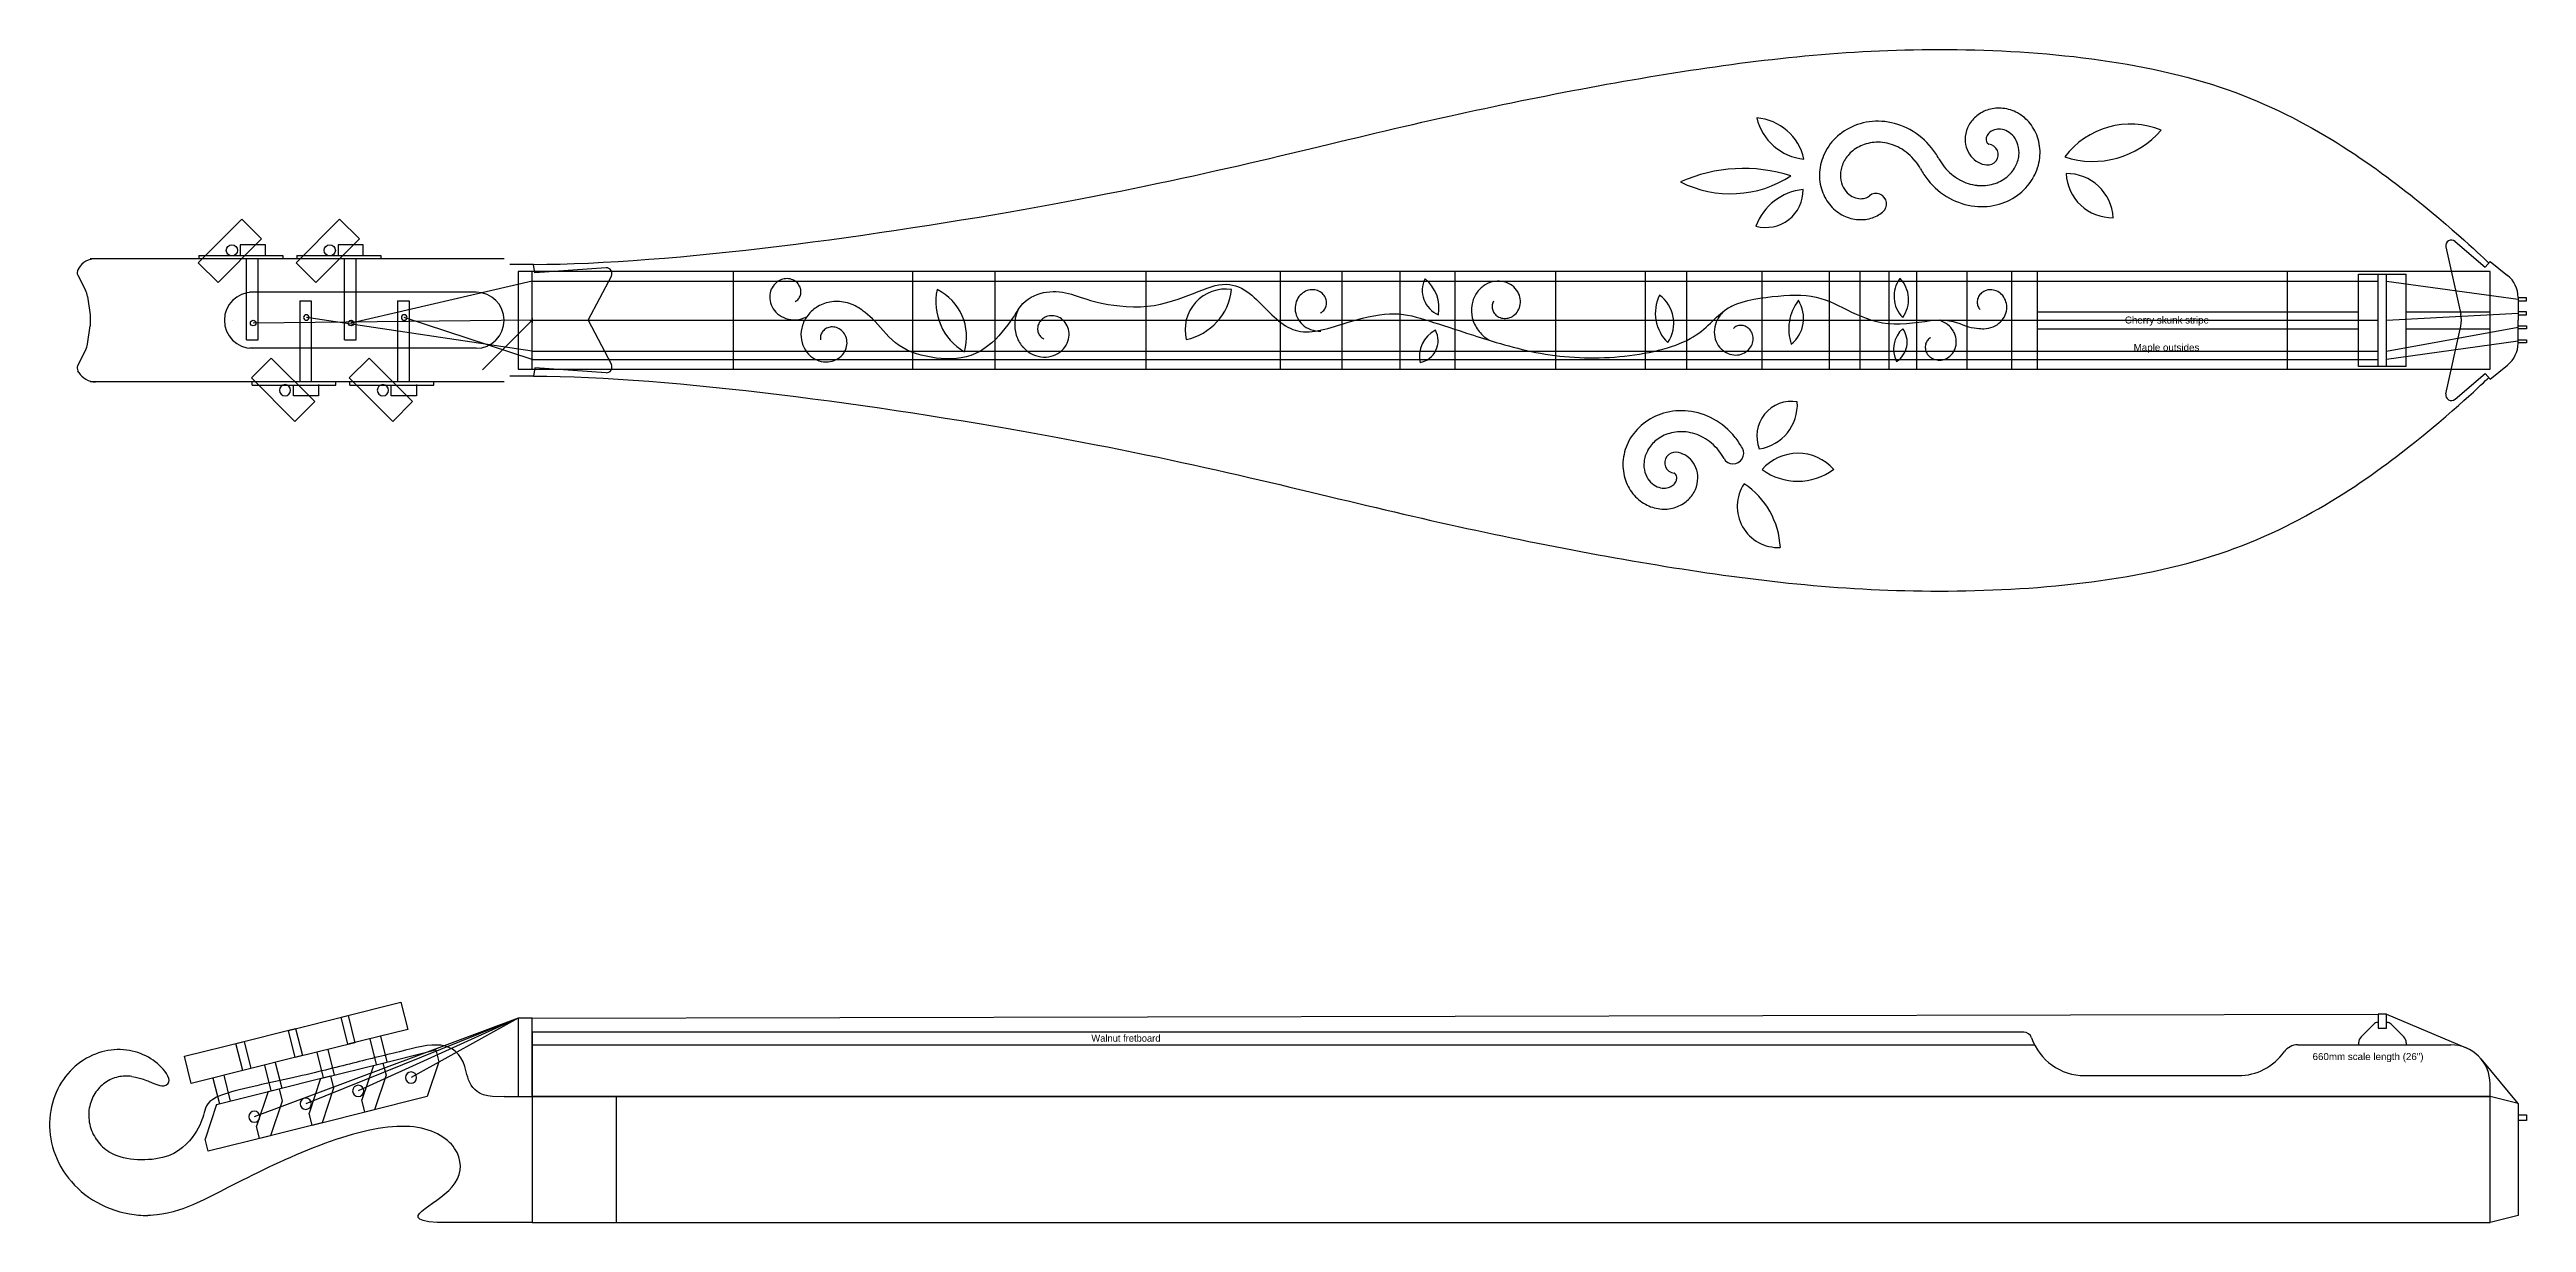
# Model space of a CAD drawing. Header units: millimetres. Extents: x -173 to 713, y -322 to 97.
import ezdxf

# ---------------------------------------------------------------- set-up
doc = ezdxf.new("R2010")
doc.units = ezdxf.units.MM
doc.layers.get('0').update_dxf_attribs({"linetype": 'CONTINUOUS', "lineweight": 25, "true_color": 0x000000})
for name, color, linetype, lineweight, true_color in [('fretboard_inlay', 4, 'CONTINUOUS', 25, 0x00ffff), ('sound_hole', 1, 'CONTINUOUS', 25, 0xff0000), ('strings', 5, 'CONTINUOUS', 25, 0x0000ff)]:
    doc.layers.add(name, color=color, linetype=linetype, lineweight=lineweight, true_color=true_color)
doc.styles.add('textstyle0', font='')
doc.styles.add('textstyle1', font='')
doc.styles.add('textstyle2', font='')
doc.styles.add('textstyle3', font='')
doc.styles.get('textstyle0').set_extended_font_data('textstyle0')
doc.styles.get('textstyle1').set_extended_font_data('Liberation Sans')
doc.styles.get('textstyle2').set_extended_font_data('Liberation Sans')
doc.styles.get('textstyle3').set_extended_font_data('Liberation Sans')

# ---------------------------------------------------------------- blocks, each defined once
blk = doc.blocks.new('tuner_side')
for p, q in [((4, 8), (-19, 8)), ((-19, 8), (-19, 3.5)), ((-12, -7.5), (-19, 3.5)), ((11, -3), (4, 8)), ((-12, -7.5), (11, -7.5)), ((-11, -17), (-11, -7.5)), ((-7, -17), (-7, -7.5)), ((11, -7.5), (11, -3)), ((3, -17), (-19, -17)), ((-19, -17), (-19, -27)), ((3, -27), (3, -17)), ((-19, -27), (3, -27))]:
    blk.add_line(p, q)
blk.add_circle((0, 0), 2)
blk = doc.blocks.new('tuner_top')
for p, q in [((3.54, 11.15), (-12.01, -4.41)), ((10.61, 4.08), (3.54, 11.15)), ((-4.94, -11.48), (10.61, 4.08)), ((12, 2), (3, 2)), ((3, 2), (3, -1.86)), ((12, -2), (12, 2)), ((-12.01, -4.41), (-4.94, -11.48)), ((-11.78, -1.86), (18.22, -1.86)), ((-11.78, -1.86), (-11.78, -3)), ((18.22, -3), (-11.78, -3)), ((5.27, -32), (5.27, -3)), ((9.41, -32), (9.41, -3)), ((18.22, -1.86), (18.22, -3)), ((5.27, -32), (9.41, -32))]:
    blk.add_line(p, q)
for centre, radius in [((0, 0), 2), ((7.62, -26), 1)]:
    blk.add_circle(centre, radius)

msp = doc.modelspace()

# ---------------------------------------------------------------- linework, layer by layer
for p, q in [((687.48, 28.21), (698.27, 18.98)), ((-162.04, 18.61), (-162.36, 18.09)), ((-10, 22), (-158, 22)), ((0.5, 20), (-8, 20)), ((1, 17), (0.5, 20)), ((26.42, 18.75), (1, 17)), ((684.22, 26.26), (689.53, 2.15)), ((700, 21), (698.27, 18.98)), ((700, 21), (706.25, 16)), ((-162.42, 16.14), (-159.64, 10.74)), ((-20, 10), (-101, 10)), ((0, 17.5), (-5, 17.5)), ((-5, 17.5), (-5, -17.5)), ((700, 17.5), (0, 17.5)), ((0, -17.5), (0, 17.5)), ((20, 0), (28.33, 15.83)), ((72.01, -17.5), (72.01, 17.5)), ((136.16, -17.5), (136.16, 17.5)), ((165.56, -17.5), (165.56, 17.5)), ((219.5, -17.5), (219.5, 17.5)), ((267.56, -17.5), (267.56, 17.5)), ((289.56, -17.5), (289.56, 17.5)), ((310.38, -17.5), (310.38, 17.5)), ((330, -17.5), (330, 17.5)), ((366, -17.5), (366, 17.5)), ((398.08, -17.5), (398.08, 17.5)), ((412.78, -17.5), (412.78, 17.5)), ((439.75, -17.5), (439.75, 17.5)), ((463.78, -17.5), (463.78, 17.5)), ((474.79, -17.5), (474.79, 17.5)), ((485.19, -17.5), (485.19, 17.5)), ((495, -17.5), (495, 17.5)), ((513, -17.5), (513, 17.5)), ((529.04, -17.5), (529.04, 17.5)), ((538.22, -17.5), (538.22, 17.5)), ((627.51, -17.5), (627.51, 17.5)), ((653, -16.5), (653, 16.5)), ((653, 16.5), (670, 16.5)), ((660, -16.5), (660, 16.5)), ((663, -16.5), (663, 16.5)), ((670, -16.5), (670, 16.5)), ((700, -17.5), (700, 17.5)), ((-158.93, 8.52), (-158, 2)), ((-158, 2), (-158, -2)), ((-107, 0), (-107, 0)), ((-107, 0), (-107, 0)), ((-14, 0), (-14, 0)), ((538.22, 3), (653, 3)), ((670, 3), (700, 3)), ((710, 8.19), (710, 0)), ((713, 8), (710, 8)), ((710, 7), (713, 7)), ((713, 3), (710, 3)), ((710, 2), (713, 2)), ((710, -8.19), (710, 0)), ((713, 7), (713, 8)), ((713, 2), (713, 3)), ((-158.93, -8.52), (-158, -2)), ((-14, 0), (-14, 0)), ((20, 0), (28.33, -15.83)), ((538.22, -3), (653, -3)), ((670, -3), (700, -3)), ((684.22, -26.26), (689.53, -2.15)), ((710, -2), (713, -2)), ((713, -3), (710, -3)), ((710, -7), (713, -7)), ((713, -8), (710, -8)), ((713, -2), (713, -3)), ((713, -7), (713, -8)), ((-162.42, -16.14), (-159.64, -10.74)), ((-20, -10), (-101, -10)), ((-5, -17.5), (0, -17.5)), ((0, -17.5), (700, -17.5)), ((1, -17), (0.5, -20)), ((26.42, -18.75), (1, -17)), ((670, -16.5), (653, -16.5)), ((700, -21), (706.25, -16)), ((-162.04, -18.61), (-162.36, -18.09)), ((-10, -22), (-158, -22)), ((0.5, -20), (-8, -20)), ((687.48, -28.21), (698.27, -18.98)), ((700, -21), (698.27, -18.98)), ((0, -249.5), (-5, -249.5)), ((-5, -249.5), (-5, -277.5)), ((0, -277.5), (0, -249.5)), ((0, -254.5), (0, -277.5)), ((533.26, -254.5), (0, -254.5)), ((658.41, -251.59), (653.88, -256.12)), ((660, -251), (659.83, -251)), ((660, -248), (660, -253)), ((663, -248), (660, -248)), ((660, -253), (663, -253)), ((661, -253), (663, -253)), ((663, -253), (663, -248)), ((663, -251), (663.17, -251)), ((664.59, -251.59), (669.12, -256.12)), ((0, -259), (537.14, -259)), ((631.24, -259), (686, -259)), ((653, -258.24), (653, -259)), ((670, -258.24), (670, -259)), ((555, -270), (610, -270)), ((700, -277.5), (700, -273)), ((-10, -277.5), (0, -277.5)), ((-5, -277.5), (0, -277.5)), ((700, -277.5), (0, -277.5)), ((0, -277.5), (0, -322.5)), ((0, -277.5), (700, -277.5)), ((30, -277.5), (30, -322.5)), ((700, -322.5), (700, -277.5)), ((710, -280), (700, -277.5)), ((710, -280), (710, -320)), ((710, -284), (713, -284)), ((713, -286), (710, -286)), ((713, -284), (713, -286)), ((0, -322.5), (-34, -322.5)), ((0, -322.5), (700, -322.5)), ((710, -320), (700, -322.5))]:
    msp.add_line(p, q)
for centre, radius, start, end in [((686.18, 26.69), 2, 49.46041, 192.40792), ((-160.65, 17.06), 2, 148.90966, 207.29957), ((-156.05, 15), 7, 90, 148.90966), ((26.56, 16.76), 2, 332.24146, 93.94519), ((-165.86, 7.53), 7, 8.10234, 27.29957), ((-100, 0), 10, 90, 180), ((-20, 0), 10, 0, 90), ((700, 8.19), 10, 0, 51.34019), ((-100, 0), 10, 180, 270), ((-20, 0), 10, 270, 360), ((679.76, 0), 10, 347.59208, 12.40792), ((-165.86, -7.53), 7, 332.70043, 351.89766), ((700, -8.19), 10, 308.65981, 360), ((-160.65, -17.06), 2, 152.70043, 211.09034), ((26.56, -16.76), 2, 266.05481, 27.75854), ((-156.05, -15), 7, 211.09034, 270), ((686.18, -26.69), 2, 167.59208, 310.53959), ((533.26, -257.5), 3, 19.03144, 90), ((555, -250), 20, 199.03144, 270), ((656, -258.24), 3, 135, 180), ((659.83, -253), 2, 90, 135), ((663.17, -253), 2, 45, 90), ((667, -258.24), 3, 0, 45), ((-146.35, -286.22), 25.89, 125.30229, 147.71995), ((-147.37, -284.85), 24.19, 102.80444, 125.21565), ((-147.75, -283.3), 22.59, 80.30388, 102.71594), ((-147.53, -281.82), 21.09, 57.80335, 80.21856), ((-146.82, -280.63), 19.7, 35.30331, 57.71744), ((610, -250), 20, 270, 324.76558), ((631.24, -265), 6, 90, 144.76558), ((686, -273), 14, 0, 90), ((-144.78, -287.17), 27.73, 147.8049, 170.21555), ((-144.75, -283.72), 13.68, 125.30398, 147.71876), ((-145.1, -283.26), 13.11, 102.80184, 125.21796), ((-145.22, -282.74), 12.57, 80.30192, 102.72145), ((-142.84, -287.46), 29.68, 170.30313, 192.71876), ((-143.58, -284.13), 14.95, 170.30414, 192.71643), ((-144.23, -284.04), 14.29, 147.80118, 170.21828), ((-142.89, -283.96), 15.66, 192.80746, 215.2091), ((-140.8, -286.95), 31.79, 192.80459, 215.21416), ((-142.29, -283.52), 16.4, 215.29968, 237.72602), ((-139, -285.61), 34.03, 215.30294, 237.71929), ((-137.76, -283.55), 36.43, 237.80295, 260.21705), ((-137.38, -281), 39.01, 260.30403, 270)]:
    msp.add_arc(centre, radius, start, end)
for points in [[(0.5, 20), (50, 20), (200, 41), (310, 70), (409.84, 90.12), (499.84, 100.12), (609.84, 90.12), (679.84, 40.12), (699.38, 20.58), (699.38, 20.58)], [(0.5, -20), (50, -20), (200, -41), (310, -70), (409.84, -90.12), (499.84, -100.12), (609.84, -90.12), (679.84, -40.12), (699.38, -20.58), (699.38, -20.58)], [(-10, -277.5), (-22.65, -278.39), (-22.54, -264.53), (-31.5, -257.28), (-46.95, -261.43), (-64.98, -265.7), (-84.92, -270.92), (-116, -277), (-117.04, -283.04), (-119.37, -290.34), (-129.53, -301.49), (-146.93, -300.2), (-151.05, -297.38)], [(-143.11, -270.35), (-139.48, -271.07), (-136.75, -272.15), (-133.72, -273.49), (-131, -274), (-129, -272), (-130.74, -269.24)], [(-34, -322.5), (-43, -322), (-40, -318), (-25.07, -309.17), (-24.91, -295.35), (-41.5, -285.52), (-71.45, -291.97), (-105.7, -308.09), (-127, -320), (-137.38, -320.01), (-137.38, -320.01)]]:
    msp.add_open_spline(points, degree=3)
at = {"layer": 'fretboard_inlay'}
for centre, radius, start, end in [((92.12, 8.26), 7.18, 162.17171, 184.57889), ((91.66, 8.39), 6.71, 139.66775, 162.08195), ((91.32, 8.67), 6.26, 117.1617, 139.58103), ((91.12, 9.03), 5.85, 94.67054, 117.06975), ((91.08, 9.42), 5.47, 72.17467, 94.5678), ((91.19, 9.78), 5.09, 49.65253, 72.11151), ((91.4, 10.03), 4.77, 27.16645, 49.58084), ((92.23, 10.13), 3.88, 319.65626, 342.09963), ((91.67, 10.18), 4.45, 4.66695, 27.07441), ((91.96, 10.21), 4.16, 342.17683, 4.56487), ((164.99, 6.59), 20.67, 167.66303, 239.76755), ((136.39, -5.98), 18.95, 343.79807, 63.63251), ((247.92, -3.34), 14.49, 81.42453, 194.31275), ((229.4, 13.41), 20.82, 282.42178, 353.31549), ((279.51, 4.43), 6.71, 137.44379, 159.85799), ((279.18, 4.72), 6.26, 114.93774, 137.35707), ((278.99, 5.09), 5.85, 92.44658, 114.84579), ((278.97, 5.47), 5.47, 69.95071, 92.34384), ((279.09, 5.83), 5.09, 47.42857, 69.88755), ((279.31, 6.07), 4.77, 24.9425, 47.35689), ((327.67, 10.67), 9.42, 153.56514, 247.04985), ((310.97, 4.43), 13.26, 349.42241, 51.53765), ((346.62, 3.71), 10.81, 148.93728, 171.35682), ((346.01, 4.06), 10.1, 126.44076, 148.84838), ((345.6, 4.6), 9.43, 103.93861, 126.35667), ((345.43, 5.19), 8.81, 81.43933, 103.8465), ((345.51, 5.77), 8.23, 58.93725, 81.3566), ((345.78, 6.25), 7.68, 36.43352, 58.85856), ((346.18, 6.55), 7.18, 13.94384, 36.35103), ((416.44, 2.61), 14.88, 154.55251, 225.46345), ((395.86, -1.02), 12.31, 325.47379, 54.54217), ((497.67, 8.58), 10.78, 143.48432, 224.68691), ((481.33, 7.42), 10.78, 323.48432, 44.68691), ((521.04, 6.37), 4.45, 135.14955, 157.55701), ((521.26, 6.14), 4.77, 112.64311, 135.0575), ((521.38, 5.84), 5.09, 90.11245, 112.57143), ((521.37, 5.46), 5.47, 67.65616, 90.04929), ((521.21, 5.11), 5.85, 45.15421, 67.55342), ((520.92, 4.83), 6.26, 22.64293, 45.06226), ((92.62, 8.31), 7.68, 184.66138, 207.08642), ((93.1, 8.57), 8.23, 207.16511, 229.58446), ((93.47, 9.02), 8.81, 229.66719, 252.07436), ((93.64, 9.62), 9.43, 252.16648, 274.58453), ((92.43, 9.97), 3.63, 297.17379, 319.55909), ((93.57, 10.28), 10.1, 274.66862, 297.07624), ((107.68, -5.33), 11.58, 145.14277, 167.55889), ((108.34, -5.82), 12.4, 122.64197, 145.05675), ((108.79, -6.56), 13.27, 100.14245, 122.55955), ((108.94, -7.49), 14.22, 77.6443, 100.05659), ((108.7, -8.48), 15.23, 55.15163, 77.55327), ((185.79, -1.69), 13.27, 155.14245, 177.55955), ((185.44, -3.22), 4.77, 132.64311, 155.0575), ((185.66, -3.46), 5.09, 110.11245, 132.57143), ((185.78, -3.82), 5.47, 87.65616, 110.04929), ((185.76, -4.2), 5.85, 65.15421, 87.55342), ((185.58, -4.57), 6.26, 42.64293, 65.06226), ((279.96, 4.27), 7.18, 159.94775, 182.35493), ((280.46, 4.31), 7.68, 182.43742, 204.86246), ((280.95, 4.55), 8.23, 204.94115, 227.36051), ((280.33, 5.97), 3.63, 294.94983, 317.33513), ((280.15, 6.14), 3.88, 317.4323, 339.87567), ((279.59, 6.21), 4.45, 2.44299, 24.85045), ((279.88, 6.23), 4.16, 339.95287, 2.34092), ((347.38, 3.61), 11.58, 171.43721, 193.85333), ((348.17, 3.83), 12.4, 193.93935, 216.35412), ((347.06, 4.9), 3.88, 171.42839, 193.87177), ((346.82, 4.93), 3.63, 148.94593, 171.33122), ((347.34, 4.98), 4.16, 193.94896, 216.33701), ((347.57, 5.16), 4.45, 216.43908, 238.84655), ((347.72, 5.43), 4.77, 238.93859, 261.35298), ((347.77, 5.75), 5.09, 261.42466, 283.88365), ((347.67, 6.11), 5.47, 283.9468, 306.33993), ((347.43, 6.42), 5.85, 306.44268, 328.84188), ((347.08, 6.62), 6.26, 328.93384, 351.35317), ((346.64, 6.68), 6.71, 351.43989, 13.85409), ((432.67, -4.47), 10.1, 135.14772, 157.55534), ((433.16, -4.98), 10.81, 112.63928, 135.05881), ((466.21, -3.09), 16.95, 142.83416, 198.91363), ((442.59, 0.71), 11.99, 309.22792, 32.51987), ((500.67, -8.5), 8.81, 52.25394, 74.66111), ((520.77, 6.48), 4.16, 157.65908, 180.04713), ((520.49, 6.49), 3.88, 180.12433, 202.5677), ((520.26, 6.4), 3.63, 202.66487, 225.05017), ((519.57, 4.88), 7.68, 315.13754, 337.56258), ((520.03, 4.67), 7.18, 337.64507, 0.05225), ((520.51, 4.66), 6.71, 0.14201, 22.55621), ((106.93, -5.15), 10.81, 167.63928, 190.05881), ((106.23, -5.26), 10.1, 190.14772, 212.55534), ((106.68, -6.36), 3.63, 167.66487, 190.05017), ((106.92, -6.42), 3.88, 145.12433, 167.5677), ((107.15, -6.59), 4.16, 122.65908, 145.04713), ((107.3, -6.84), 4.45, 100.14955, 122.55701), ((107.34, -7.15), 4.77, 77.64311, 100.0575), ((107.27, -7.47), 5.09, 55.11245, 77.57143), ((107.05, -7.77), 5.47, 32.65616, 55.04929), ((106.72, -7.97), 5.85, 10.15421, 32.55342), ((106.32, -8.03), 6.26, 347.64293, 10.06226), ((184.92, -1.64), 12.4, 177.64197, 200.05675), ((184.14, -1.9), 11.58, 200.14277, 222.55889), ((185.16, -3.08), 4.45, 155.14955, 177.55701), ((184.87, -3.06), 4.16, 177.65908, 200.04713), ((184.6, -3.15), 3.88, 200.12433, 222.5677), ((184.42, -3.31), 3.63, 222.66487, 245.05017), ((183.8, -4.74), 8.23, 312.63949, 335.05885), ((185.24, -4.86), 6.71, 20.14201, 42.55621), ((184.29, -4.98), 7.68, 335.13754, 357.56258), ((184.79, -5.01), 7.18, 357.64507, 20.05225), ((281.34, 4.99), 8.81, 227.44323, 249.8504), ((281.54, 5.57), 9.43, 249.94252, 272.36057), ((327.58, -12.85), 10.37, 116.67964, 192.98649), ((316.05, -7.36), 7.85, 280.33051, 28.7602), ((348.87, 4.36), 13.27, 216.43655, 238.85365), ((432.06, -4.2), 9.43, 157.63943, 180.05748), ((431.44, -4.19), 8.81, 180.1496, 202.55677), ((430.89, -4.4), 8.23, 202.63949, 225.05885), ((432.02, -5.47), 3.63, 112.66487, 135.05017), ((432.11, -5.7), 3.88, 90.12433, 112.5677), ((432.11, -5.98), 4.16, 67.65908, 90.04713), ((431.99, -6.25), 4.45, 45.14955, 67.55701), ((430.73, -6.42), 5.85, 315.15421, 337.55342), ((431.76, -6.46), 4.77, 22.64311, 45.0575), ((431.08, -6.58), 5.47, 337.65616, 0.04929), ((431.46, -6.58), 5.09, 0.11245, 22.57143), ((496.37, -10.22), 9.63, 131.41316, 207.59673), ((483.56, -7.85), 8.06, 302.03225, 36.97765), ((502.23, -9.62), 4.16, 164.76358, 187.15163), ((501.95, -9.55), 3.88, 142.24301, 164.68638), ((501.75, -9.4), 3.63, 119.76055, 142.14584), ((501.02, -8.03), 8.23, 29.75186, 52.17122), ((501.49, -7.75), 7.68, 7.24814, 29.67317), ((501.98, -7.68), 7.18, 344.75846, 7.16565), ((518.98, 5.81), 8.81, 270.1496, 292.55677), ((519.19, 5.27), 8.23, 292.63949, 315.05885), ((105.66, -5.61), 9.43, 212.63943, 235.05748), ((105.29, -6.11), 8.81, 235.1496, 257.55677), ((105.15, -6.68), 8.23, 257.63949, 280.05885), ((105.24, -7.22), 7.68, 280.13754, 302.56258), ((105.5, -7.65), 7.18, 302.64507, 325.05225), ((105.88, -7.93), 6.71, 325.14201, 347.55621), ((183.57, -2.41), 10.81, 222.63928, 245.05881), ((183.26, -3.05), 10.1, 245.14772, 267.55534), ((183.21, -3.72), 9.43, 267.63943, 290.05748), ((183.41, -4.3), 8.81, 290.1496, 312.55677), ((430.5, -4.78), 7.68, 225.13754, 247.56258), ((430.3, -5.24), 7.18, 247.64507, 270.05225), ((430.29, -5.71), 6.71, 270.14201, 292.55621), ((430.45, -6.13), 6.26, 292.64293, 315.06226), ((502.51, -9.57), 4.45, 187.2537, 209.66117), ((502.78, -9.41), 4.77, 209.75321, 232.1676), ((502.98, -9.15), 5.09, 232.23928, 254.69826), ((503.07, -8.79), 5.47, 254.76142, 277.15455), ((503.01, -8.41), 5.85, 277.25729, 299.6565), ((502.8, -8.06), 6.26, 299.74845, 322.16778), ((502.44, -7.79), 6.71, 322.25451, 344.66871)]:
    msp.add_arc(centre, radius, start, end, dxfattribs=at)
for points in [[(173.75, 3.89), (178, 10), (192, 12), (200.76, 5.42), (214.95, 4.76)], [(214.95, 4.76), (229.01, 4.63), (248.05, 18.42), (261.71, 4.76), (273.37, -7.22), (293.2, 0.21), (309.09, 3.43), (320, 0), (334.8, -4.77), (359.97, -12.89), (388.71, -14.35), (417.53, -7.69), (425.38, 5.81), (443.62, 8.85), (459.91, 9.48), (471.03, 2.82), (486.27, -3.11), (505.52, 1.75), (513.43, -3.13), (519, -3), (519, -3)], [(173.75, 3.89), (173.75, 3.89), (169.89, -2.87), (159.11, -13.58), (144.43, -14.34), (130, -10), (122.79, 0.34), (117.4, 4.02), (117.4, 4.02)]]:
    msp.add_open_spline(points, degree=3, dxfattribs=at)
at = {"layer": 'sound_hole'}
for p, q in [((0, 0), (-17.7, -17.7)), ((-17.7, -17.7), (0, 0)), ((0, 0), (0, 0)), ((-17.7, -17.7), (-17.7, -17.7))]:
    msp.add_line(p, q, dxfattribs=at)
at = {"layer": 'sound_hole', "color": 254, "true_color": 0xd0d0d0}
for p, q in [((-0.78, 0), (0.92, 0)), ((-0.08, 0), (0.09, 0)), ((0, 0.71), (0, -0.85)), ((0, 0.07), (0, -0.08))]:
    msp.add_line(p, q, dxfattribs=at)
at = {"layer": 'sound_hole'}
for centre, radius, start, end in [((456.6, 76.87), 19.33, 193.55245, 264.33792), ((436.29, 53.55), 18.85, 12.50624, 85.38413), ((481.1, 48.44), 22.71, 83.67375, 106.08332), ((480.89, 46.86), 24.3, 61.16862, 83.58497), ((523.69, 64.18), 11.47, 128.67366, 151.08314), ((524.18, 63.54), 12.28, 106.17097, 128.58507), ((524.4, 62.7), 13.14, 83.67195, 106.08377), ((524.28, 61.78), 14.07, 61.17047, 83.5846), ((523.78, 60.92), 15.07, 38.66935, 61.08456), ((479.87, 51.01), 19.81, 128.67236, 151.08301), ((480.71, 49.9), 21.2, 106.16915, 128.58478), ((480.71, 49.9), 13.7, 106.16915, 128.58478), ((481.1, 48.44), 15.21, 83.67375, 106.08332), ((480.89, 46.86), 16.8, 61.16862, 83.58497), ((480.02, 45.37), 26.02, 38.67086, 61.08496), ((522.33, 64.65), 10, 173.66949, 196.08421), ((523.03, 64.56), 10.71, 151.16887, 173.58485), ((522.33, 64.65), 2.5, 173.66949, 196.08421), ((523.03, 64.56), 3.21, 151.16887, 173.58485), ((521.69, 64.48), 1.84, 196.17163, 218.58428), ((520.41, 59.24), 3.75, 263.41741, 83.65133), ((523.69, 64.18), 3.97, 128.67366, 151.08314), ((521.2, 64.11), 1.23, 218.67374, 241.08261), ((520.91, 63.61), 0.643, 241.16189, 263.58823), ((524.18, 63.54), 4.78, 106.17097, 128.58507), ((524.4, 62.7), 5.64, 83.67195, 106.08377), ((524.28, 61.78), 6.57, 61.17047, 83.5846), ((523.78, 60.92), 7.57, 38.66935, 61.08456), ((522.93, 60.27), 8.63, 16.17197, 38.58403), ((521.82, 59.97), 9.78, 353.67226, 16.08347), ((522.93, 60.27), 16.13, 16.17197, 38.58403), ((521.82, 59.97), 17.28, 353.67226, 16.08347), ((571.43, 40.75), 29.38, 67.99426, 143.11982), ((557.93, 89.24), 32.44, 252.04315, 319.07093), ((433.17, -1.23), 55.51, 72.28399, 114.0319), ((477.53, 51.83), 17.28, 173.67226, 196.08347), ((478.73, 51.67), 18.49, 151.16796, 173.58562), ((478.73, 51.67), 10.99, 151.16796, 173.58562), ((479.87, 51.01), 12.31, 128.67236, 151.08301), ((480.02, 45.37), 18.52, 38.67086, 61.08496), ((478.56, 44.25), 20.37, 28.88791, 38.58388), ((520.79, 67.55), 27.87, 208.88791, 218.58388), ((478.56, 44.25), 27.87, 28.88791, 38.58388), ((520.79, 67.55), 20.37, 208.88791, 218.58388), ((519.33, 66.43), 18.52, 218.67086, 241.08496), ((521.69, 64.48), 9.34, 196.17163, 218.58428), ((521.2, 64.11), 8.73, 218.67374, 241.08261), ((520.91, 63.61), 8.14, 241.16189, 263.58823), ((519.48, 60.8), 12.31, 308.67236, 331.08301), ((520.62, 60.14), 10.99, 331.16796, 353.58562), ((520.62, 60.14), 18.49, 331.16796, 353.58562), ((428.41, 84.99), 39.76, 243.32591, 302.98998), ((456.44, 26.68), 20.16, 95.77086, 159.72275), ((441.08, 46.53), 13.34, 254.58064, 0.91297), ((476.42, 51.53), 16.13, 196.17197, 218.58403), ((477.53, 51.83), 9.78, 173.67226, 196.08347), ((476.42, 51.53), 8.63, 196.17197, 218.58403), ((475.57, 50.89), 7.57, 218.66935, 241.08456), ((475.17, 48.27), 4.78, 286.17097, 308.58507), ((480.49, 41.6), 3.75, 308.49937, 128.63066), ((519.33, 66.43), 26.02, 218.67086, 241.08496), ((518.46, 64.94), 16.8, 241.16862, 263.58497), ((518.25, 63.36), 15.21, 263.67375, 286.08332), ((518.64, 61.91), 13.7, 286.16915, 308.58478), ((518.64, 61.91), 21.2, 286.16915, 308.58478), ((519.48, 60.8), 19.81, 308.67236, 331.08301), ((548.61, 35.77), 16.69, 3.05255, 90.76575), ((564.98, 53.27), 16.61, 182.80052, 271.01778), ((475.57, 50.89), 15.07, 218.66935, 241.08456), ((475.07, 50.03), 14.07, 241.17047, 263.5846), ((475.07, 50.03), 6.57, 241.17047, 263.5846), ((474.95, 49.11), 13.14, 263.67195, 286.08377), ((474.95, 49.11), 5.64, 263.67195, 286.08377), ((475.17, 48.27), 12.28, 286.17097, 308.58507), ((518.46, 64.94), 24.3, 241.16862, 263.58497), ((518.25, 63.36), 22.71, 263.67375, 286.08332), ((410.44, -53.58), 21.2, 106.16915, 128.58478), ((410.83, -55.04), 22.71, 83.67375, 106.08332), ((410.61, -56.62), 24.3, 61.16862, 83.58497), ((409.75, -58.11), 26.02, 38.67086, 61.08496), ((450.26, -41.39), 12.42, 80.42323, 201.61397), ((436.25, -30.05), 16.1, 278.79146, 3.24573), ((408.46, -51.81), 18.49, 151.16796, 173.58562), ((409.59, -52.47), 19.81, 128.67236, 151.08301), ((409.59, -52.47), 12.31, 128.67236, 151.08301), ((410.44, -53.58), 13.7, 106.16915, 128.58478), ((410.83, -55.04), 15.21, 83.67375, 106.08332), ((410.61, -56.62), 16.8, 61.16862, 83.58497), ((409.75, -58.11), 18.52, 38.67086, 61.08496), ((408.28, -59.23), 27.87, 28.88791, 38.58388), ((407.25, -51.65), 17.28, 173.67226, 196.08347), ((407.25, -51.65), 9.78, 173.67226, 196.08347), ((408.46, -51.81), 10.99, 151.16796, 173.58562), ((408.66, -50.92), 3.75, 83.41741, 263.65133), ((408.17, -55.28), 8.14, 61.16189, 83.58823), ((407.87, -55.79), 8.73, 38.67374, 61.08261), ((407.38, -56.16), 9.34, 16.17163, 38.58428), ((408.28, -59.23), 20.37, 28.88791, 38.58388), ((429.4, -47.58), 3.75, 208.88791, 28.88792), ((452.55, -64.62), 17.08, 41.57578, 138.75809), ((406.15, -51.94), 16.13, 196.17197, 218.58403), ((406.15, -51.94), 8.63, 196.17197, 218.58403), ((405.3, -52.59), 7.57, 218.66935, 241.08456), ((404.8, -53.45), 6.57, 241.17047, 263.5846), ((404.68, -54.37), 5.64, 263.67195, 286.08377), ((404.9, -55.21), 4.78, 286.17097, 308.58507), ((405.39, -55.86), 3.97, 308.67366, 331.08314), ((408.17, -55.28), 0.643, 61.16189, 83.58823), ((407.87, -55.79), 1.23, 38.67374, 61.08261), ((407.38, -56.16), 1.84, 16.17163, 38.58428), ((406.05, -56.24), 3.21, 331.16887, 353.58485), ((406.75, -56.33), 2.5, 353.66949, 16.08421), ((405.39, -55.86), 11.47, 308.67366, 331.08314), ((406.05, -56.24), 10.71, 331.16887, 353.58485), ((406.75, -56.33), 10, 353.66949, 16.08421), ((445.54, -66.55), 14.68, 146.38108, 272.7746), ((417.15, -82.67), 29.14, 2.86163, 56.29405), ((452.47, -35.97), 21.56, 233.72144, 306.61243), ((405.3, -52.59), 15.07, 218.66935, 241.08456), ((404.8, -53.45), 14.07, 241.17047, 263.5846), ((404.68, -54.37), 13.14, 263.67195, 286.08377), ((404.9, -55.21), 12.28, 286.17097, 308.58507)]:
    msp.add_arc(centre, radius, start, end, dxfattribs=at)
at = {"layer": 'strings'}
for p, q in [((0, 14), (-64.71, -1)), ((0, 14), (660, 14)), ((663, 14), (710, 7.5)), ((0, 0), (-99.71, -1)), ((0, -11), (-80.71, 1)), ((0, -14), (-45.71, 1)), ((0, 0), (660, 0)), ((663, 0), (710, 2.5)), ((663, -11), (710, -2.5)), ((710, -7.5), (663, -14)), ((0, -11), (660, -11)), ((0, -14), (660, -14)), ((-5, -249.5), (-99.32, -284.7)), ((-5, -249.5), (-80.91, -280.08)), ((-5, -249.5), (-62.17, -275.47)), ((-5, -249.5), (-43.28, -270.71)), ((0, -249.5), (660, -248)), ((663, -248), (691.48, -260.12)), ((710, -280), (696.77, -264.06))]:
    msp.add_line(p, q, dxfattribs=at)

# ---------------------------------------------------------------- block references
for p in [(-107.34, 25), (-72.34, 25)]:
    msp.add_blockref('tuner_top', p)
at = {"yscale": -1}
for p in [(-88.34, -25), (-53.34, -25)]:
    msp.add_blockref('tuner_top', p, dxfattribs=at)
at = {"yscale": -1, "rotation": 374.00000000000006}
for p in [(-62.17, -275.47), (-43.28, -270.71), (-99.32, -284.7), (-80.91, -280.08)]:
    msp.add_blockref('tuner_side', p, dxfattribs=at)

# ---------------------------------------------------------------- texts
at = {"char_height": 2.5, "attachment_point": 1}
for s, insert, style in [('Cherry skunk stripe', (569.43, 1.35), 'textstyle1'), ('Maple outsides', (572.57, -8.45), 'textstyle2'), ('Walnut fretboard', (199.94, -255.39), 'textstyle0'), ('660mm scale length (26")', (636.53, -261.95), 'textstyle3')]:
    msp.add_mtext(s, dxfattribs=dict(at, insert=insert, style=style))

doc.saveas('drawing.dxf')
